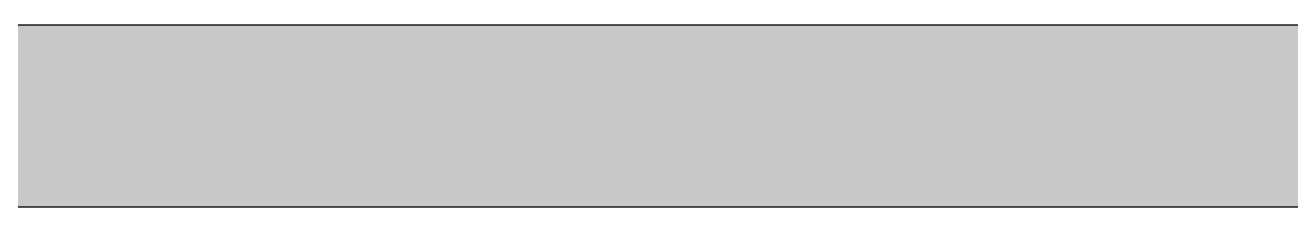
# Model space of a CAD drawing. Header units: millimetres. Extents: x 155927 to 295199, y -4084 to 97293.
# Drawn here: x 177573 to 178286, y 13506 to 13608 of the extents above; entities that cross this region are included whole.
import ezdxf

# ---------------------------------------------------------------- set-up
doc = ezdxf.new("R2010")
doc.units = ezdxf.units.MM
doc.header["$MEASUREMENT"] = 0
doc.layers.add('A-WALL-PATT', color=7, linetype='CONTINUOUS', lineweight=9)
doc.layers.add('I-WALL', color=7, linetype='CONTINUOUS', lineweight=9)

msp = doc.modelspace()

# ---------------------------------------------------------------- hatches: boundary and pattern name
at = {"layer": 'A-WALL-PATT'}
h = msp.add_hatch(color=256, dxfattribs=at)
h.paths.add_polyline_path([(183641.83, 13505.61), (183641.83, 13607.61), (182228.33, 13607.61), (182228.33, 13505.61)], flags=0)
h.paths.add_polyline_path([(181218.33, 13505.61), (181218.33, 13607.61), (179528.33, 13607.61), (179528.33, 13505.61), (181100.83, 13505.61)], flags=0)
h.paths.add_polyline_path([(178400.83, 13505.61), (178518.33, 13505.61), (178518.33, 13607.61), (176780.33, 13607.61), (176780.33, 13505.61), (178298.83, 13505.61)], flags=0)
h.paths.add_polyline_path([(175652.83, 13505.61), (175770.33, 13505.61), (175770.33, 13607.61), (174080.33, 13607.61), (174080.33, 13505.61), (175550.83, 13505.61)], flags=0)
h.paths.add_polyline_path([(172952.83, 13505.61), (173070.33, 13505.61), (173070.33, 13607.61), (171380.33, 13607.61), (171380.33, 13505.61), (172850.83, 13505.61)], flags=0)
h.paths.add_polyline_path([(170252.83, 13505.61), (170370.33, 13505.61), (170370.33, 13607.61), (170252.83, 13607.61)], flags=0)

# ---------------------------------------------------------------- linework, layer by layer
at = {"layer": 'I-WALL', "lineweight": 30}
for p, q in [((178518.33, 13607.61), (176780.33, 13607.61)), ((176780.33, 13505.61), (178298.83, 13505.61))]:
    msp.add_line(p, q, dxfattribs=at)

doc.saveas('drawing.dxf')
